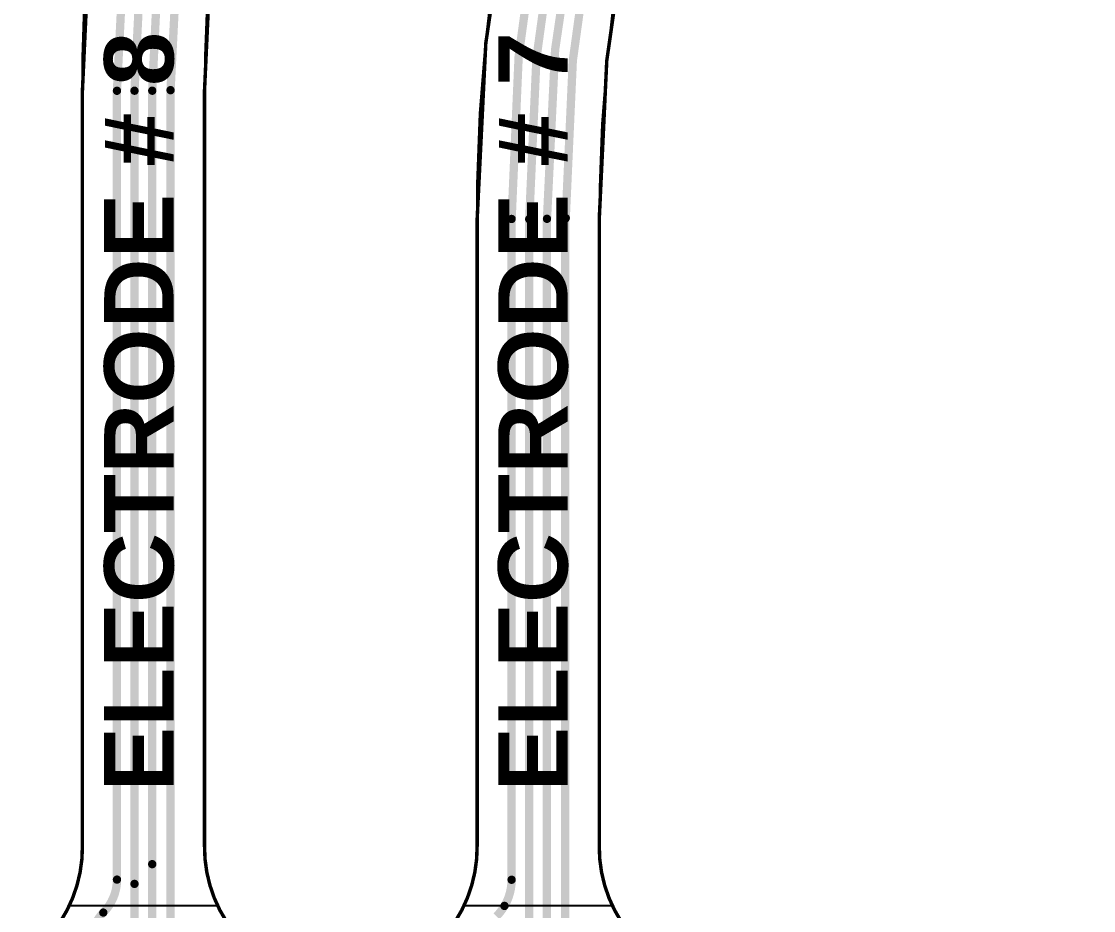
# Model space of a CAD drawing. Header units: inches. Extents: x -4.2 to 12.6, y -6.1 to 3.
# Drawn here: x -3.639 to -2.094, y -4.19 to -2.909 of the extents above; entities that cross this region are included whole.
import ezdxf

# ---------------------------------------------------------------- set-up
doc = ezdxf.new("R2010")
doc.units = ezdxf.units.IN
doc.header["$MEASUREMENT"] = 0
for name, color, linetype in [('Board Outline', 216, 'Continuous'), ('Flex_Ribbon Bottom Coverlay -Flex_Ribbon)', 7, 'Continuous'), ('Flex_Ribbon Top Coverlay -Flex_Ribbon)', 7, 'Continuous'), ('Flex_Ribbon Top Overlay', 2, 'Continuous'), ('Top Layer', 1, 'Continuous')]:
    doc.layers.add(name, color=color, linetype=linetype)
doc.styles.add('Arial_Bold', font='', dxfattribs={"height": 0.2})
doc.styles.get('Arial_Bold').set_extended_font_data('Arial', bold=True)

msp = doc.modelspace()

# ---------------------------------------------------------------- linework, layer by layer
at = {"layer": 'Board Outline'}
for points in [[(-3.551126, -3.0092175, 0.005, 0.005, -0.4142195751567328), (-0.8140922, -0.2722399, 0.005, 0.005, 0)], [(-3.3751418, -3.0092175, 0.005, 0.005, -0.4142199883427267), (-0.8140922, -0.4482241, 0.005, 0.005, 0)], [(-2.9821496, -3.1944692, 0.005, 0.005, -0.4142090794588383), (-0.3928977, -0.6051777, 0.005, 0.005, 0)], [(-2.8061654, -3.1944692, 0.005, 0.005, -0.3988783474049679), (-0.5198361, -0.7845047, 0.005, 0.005, 0)], [(-3.5511279, -4.0970114, 0.005, 0.005, 0), (-3.551126, -3.0092175, 0.005, 0.005, 0)], [(-3.3751418, -4.0970119, 0.005, 0.005, 0), (-3.3751418, -3.0092175, 0.005, 0.005, 0)], [(-2.9821496, -4.0970114, 0.005, 0.005, 0), (-2.9821496, -3.1944692, 0.005, 0.005, 0)], [(-2.8061654, -4.0970119, 0.005, 0.005, 0), (-2.8061654, -3.1944692, 0.005, 0.005, 0)], [(-3.551138, -4.0970114, 0.005, 0.005, -0.2500687460615745), (-3.636515, -4.2614661, 0.005, 0.005, 0)], [(-3.2897523, -4.2614666, 0.005, 0.005, -0.2500687460615727), (-3.3751293, -4.0970119, 0.005, 0.005, 0)], [(-2.9821616, -4.0970114, 0.005, 0.005, -0.2500687460615742), (-3.0675386, -4.2614661, 0.005, 0.005, 0)], [(-2.7207759, -4.2614666, 0.005, 0.005, -0.2500687460615744), (-2.8061529, -4.0970119, 0.005, 0.005, 0)]]:
    msp.add_lwpolyline(points, format="xyseb", dxfattribs=at)
for points in [[(-3.552376, -3.0092175, 0.0025, 0.0025, 1), (-3.549876, -3.0092175, 0.0025, 0.0025, 1)], [(-3.552376, -3.0092175, 0.0025, 0.0025, 1), (-3.549876, -3.0092175, 0.0025, 0.0025, 1)], [(-3.3763918, -3.0092175, 0.0025, 0.0025, 1), (-3.3738918, -3.0092175, 0.0025, 0.0025, 1)], [(-3.3763918, -3.0092175, 0.0025, 0.0025, 1), (-3.3738918, -3.0092175, 0.0025, 0.0025, 1)], [(-2.9833996, -3.1944692, 0.0025, 0.0025, 1), (-2.9808996, -3.1944692, 0.0025, 0.0025, 1)], [(-2.9833996, -3.1944692, 0.0025, 0.0025, 1), (-2.9808996, -3.1944692, 0.0025, 0.0025, 1)], [(-2.8074154, -3.1944692, 0.0025, 0.0025, 1), (-2.8049154, -3.1944692, 0.0025, 0.0025, 1)], [(-2.8074154, -3.1944692, 0.0025, 0.0025, 1), (-2.8049154, -3.1944692, 0.0025, 0.0025, 1)], [(-3.552388, -4.0970114, 0.0025, 0.0025, 1), (-3.549888, -4.0970114, 0.0025, 0.0025, 1)], [(-3.5523779, -4.0970114, 0.0025, 0.0025, 1), (-3.5498779, -4.0970114, 0.0025, 0.0025, 1)], [(-3.3763918, -4.0970119, 0.0025, 0.0025, 1), (-3.3738918, -4.0970119, 0.0025, 0.0025, 1)], [(-3.3763793, -4.0970119, 0.0025, 0.0025, 1), (-3.3738793, -4.0970119, 0.0025, 0.0025, 1)], [(-2.9834116, -4.0970114, 0.0025, 0.0025, 1), (-2.9809116, -4.0970114, 0.0025, 0.0025, 1)], [(-2.9833996, -4.0970114, 0.0025, 0.0025, 1), (-2.9808996, -4.0970114, 0.0025, 0.0025, 1)], [(-2.8074154, -4.0970119, 0.0025, 0.0025, 1), (-2.8049154, -4.0970119, 0.0025, 0.0025, 1)], [(-2.8074029, -4.0970119, 0.0025, 0.0025, 1), (-2.8049029, -4.0970119, 0.0025, 0.0025, 1)]]:
    msp.add_lwpolyline(points, format="xyseb", close=True, dxfattribs=at)
at = {"layer": 'Flex_Ribbon Bottom Coverlay -Flex_Ribbon)'}
for p, q in [((-2.9701798, -2.9406282), (-2.9582272, -2.8396397)), ((-3.370699, -2.8584478), (-3.3746472, -2.9589351)), ((-3.5511458, -2.9613917), (-3.5476935, -2.8637073)), ((-2.784903, -2.874831), (-2.795309, -2.9658268)), ((-2.9781584, -3.0420082), (-2.9701798, -2.9406282)), ((-3.551127, -3.0102644), (-3.5511458, -2.9613917)), ((-3.3746472, -2.9589351), (-3.3751408, -3.0092175)), ((-2.795309, -2.9658268), (-2.8022546, -3.0571519)), ((-3.5511289, -4.0970104), (-3.5511268, -3.0102643)), ((-3.5511268, -3.0102643), (-3.551127, -3.0102644)), ((-3.3751408, -3.0092175), (-3.3751281, -4.0970126)), ((-2.9821508, -3.1436232), (-2.9781584, -3.0420082)), ((-2.8022546, -3.0571519), (-2.8057299, -3.1486748)), ((-2.9821507, -3.1944699), (-2.9821508, -3.1436232)), ((-2.8057299, -3.1486748), (-2.8061644, -3.1944692)), ((-2.9821507, -4.0970105), (-2.9821505, -3.1944698)), ((-2.9821505, -3.1944698), (-2.9821507, -3.1944699)), ((-2.8061644, -3.1944692), (-2.8061517, -4.0970126)), ((-3.5536202, -4.1305092), (-3.5513225, -4.108218)), ((-3.5513225, -4.108218), (-3.5511289, -4.0970104)), ((-3.3751281, -4.0970126), (-3.3751282, -4.0970126)), ((-3.3751282, -4.0970126), (-3.3749349, -4.1082198)), ((-3.3749349, -4.1082198), (-3.3726381, -4.1305103)), ((-2.9846346, -4.1304616), (-2.9823437, -4.1082019)), ((-2.9823437, -4.1082019), (-2.9821507, -4.0970105)), ((-2.8061517, -4.0970126), (-2.8061522, -4.0970126)), ((-2.8061522, -4.0970126), (-2.8059589, -4.1082198)), ((-2.8059589, -4.1082198), (-2.8036621, -4.1305104)), ((-3.5584367, -4.1523947), (-3.5536202, -4.1305092)), ((-3.3726381, -4.1305103), (-3.3678225, -4.1523953)), ((-2.9894372, -4.1523174), (-2.9846346, -4.1304616)), ((-2.8036621, -4.1305104), (-2.7988465, -4.1523955)), ((-3.5657097, -4.173591), (-3.5584367, -4.1523947)), ((-3.3678225, -4.1523953), (-3.3605506, -4.1735912)), ((-2.9966896, -4.1734868), (-2.9894372, -4.1523174)), ((-2.7988465, -4.1523955), (-2.7915745, -4.1735914)), ((-3.5702391, -4.1838442), (-3.5657097, -4.173591)), ((-3.3560218, -4.1838444), (-3.5702391, -4.1838442)), ((-3.5702391, -4.1838442), (-3.5702391, -4.1838443)), ((-3.5702391, -4.1838443), (-3.5702391, -4.1838442)), ((-3.5702391, -4.1838442), (-3.5702391, -4.1838442)), ((-3.3605506, -4.1735912), (-3.3560218, -4.1838444)), ((-3.0012063, -4.1837282), (-2.9966896, -4.1734868)), ((-3.0012062, -4.1837282), (-3.0012063, -4.1837282)), ((-2.7870457, -4.1838446), (-3.0012062, -4.1837282)), ((-2.7915745, -4.1735914), (-2.7870457, -4.1838446))]:
    msp.add_line(p, q, dxfattribs=at)
at = {"layer": 'Flex_Ribbon Top Coverlay -Flex_Ribbon)'}
for p, q in [((-2.9701798, -2.9406282), (-2.9582272, -2.8396397)), ((-3.370699, -2.8584478), (-3.3746472, -2.9589351)), ((-3.5511458, -2.9613917), (-3.5476935, -2.8637073)), ((-2.784903, -2.874831), (-2.795309, -2.9658268)), ((-2.9781584, -3.0420082), (-2.9701798, -2.9406282)), ((-3.551127, -3.0102644), (-3.5511458, -2.9613917)), ((-3.3746472, -2.9589351), (-3.3751408, -3.0092175)), ((-2.795309, -2.9658268), (-2.8022546, -3.0571519)), ((-3.5511289, -4.0970104), (-3.5511268, -3.0102643)), ((-3.5511268, -3.0102643), (-3.551127, -3.0102644)), ((-3.3751408, -3.0092175), (-3.3751281, -4.0970126)), ((-2.9821508, -3.1436232), (-2.9781584, -3.0420082)), ((-2.8022546, -3.0571519), (-2.8057299, -3.1486748)), ((-2.9821507, -3.1944699), (-2.9821508, -3.1436232)), ((-2.8057299, -3.1486748), (-2.8061644, -3.1944692)), ((-2.9821507, -4.0970105), (-2.9821505, -3.1944698)), ((-2.9821505, -3.1944698), (-2.9821507, -3.1944699)), ((-2.8061644, -3.1944692), (-2.8061517, -4.0970126)), ((-3.5536202, -4.1305092), (-3.5513225, -4.108218)), ((-3.5513225, -4.108218), (-3.5511289, -4.0970104)), ((-3.3751281, -4.0970126), (-3.3751282, -4.0970126)), ((-3.3751282, -4.0970126), (-3.3749349, -4.1082198)), ((-3.3749349, -4.1082198), (-3.3726381, -4.1305103)), ((-2.9846346, -4.1304616), (-2.9823437, -4.1082019)), ((-2.9823437, -4.1082019), (-2.9821507, -4.0970105)), ((-2.8061517, -4.0970126), (-2.8061522, -4.0970126)), ((-2.8061522, -4.0970126), (-2.8059589, -4.1082198)), ((-2.8059589, -4.1082198), (-2.8036621, -4.1305104)), ((-3.5584367, -4.1523947), (-3.5536202, -4.1305092)), ((-3.3726381, -4.1305103), (-3.3678225, -4.1523953)), ((-2.9894372, -4.1523174), (-2.9846346, -4.1304616)), ((-2.8036621, -4.1305104), (-2.7988465, -4.1523955)), ((-3.5657097, -4.173591), (-3.5584367, -4.1523947)), ((-3.3678225, -4.1523953), (-3.3605506, -4.1735912)), ((-2.9966896, -4.1734868), (-2.9894372, -4.1523174)), ((-2.7988465, -4.1523955), (-2.7915745, -4.1735914)), ((-3.5702391, -4.1838442), (-3.5657097, -4.173591)), ((-3.3560218, -4.1838444), (-3.5702391, -4.1838442)), ((-3.5702391, -4.1838442), (-3.5702391, -4.1838443)), ((-3.5702391, -4.1838443), (-3.5702391, -4.1838442)), ((-3.5702391, -4.1838442), (-3.5702391, -4.1838442)), ((-3.3605506, -4.1735912), (-3.3560218, -4.1838444)), ((-3.0012063, -4.1837282), (-2.9966896, -4.1734868)), ((-3.0012062, -4.1837282), (-3.0012063, -4.1837282)), ((-2.7870457, -4.1838446), (-3.0012062, -4.1837282)), ((-2.7915745, -4.1735914), (-2.7870457, -4.1838446))]:
    msp.add_line(p, q, dxfattribs=at)
at = {"layer": 'Top Layer'}
for points in [[(-3.5013209, -3.0091728, 0.012, 0.012, -0.4142135187483292), (-0.8142456, -0.3251135, 0.012, 0.012, 0)], [(-3.4760404, -3.0091133, 0.012, 0.012, -0.4142135513537978), (-0.8142452, -0.3511134, 0.012, 0.012, 0)], [(-3.4504499, -3.0091133, 0.012, 0.012, -0.4142135734834937), (-0.8142452, -0.3771133, 0.012, 0.012, 0)], [(-3.4240733, -3.0083286, 0.012, 0.012, -0.414213528685171), (-0.8142454, -0.4031134, 0.012, 0.012, 0)], [(-2.9324571, -3.1939096, 0.012, 0.012, -0.4146561638484494), (-0.4033223, -0.653362, 0.012, 0.012, 0)], [(-2.9070641, -3.1941133, 0.012, 0.012, -0.4142135623897687), (-0.3992452, -0.6791134, 0.012, 0.012, 0)], [(-2.8814735, -3.1936967, 0.012, 0.012, -0.4142135505909564), (-0.3982452, -0.7051133, 0.012, 0.012, 0)], [(-2.8544696, -3.1926963, 0.012, 0.012, -0.4142135742870353), (-0.3992452, -0.7311134, 0.012, 0.012, 0)], [(-3.5013209, -3.0091729, 0.012, 0.012, 0), (-3.5013208, -3.0091728, 0.012, 0.012, 0)], [(-3.5013209, -4.1458642, 0.012, 0.012, 0), (-3.5013209, -3.0091729, 0.012, 0.012, 0)], [(-3.4760407, -4.1520407, 0.012, 0.012, 0), (-3.4760404, -3.0091133, 0.012, 0.012, 0)], [(-3.4504501, -4.1236087, 0.012, 0.012, 0), (-3.4504498, -3.0091133, 0.012, 0.012, 0)], [(-3.4240735, -3.0083289, 0.012, 0.012, 0), (-3.4240733, -3.0083287, 0.012, 0.012, 0)], [(-3.4240735, -4.4666954, 0.012, 0.012, 0), (-3.4240735, -3.0083289, 0.012, 0.012, 0)], [(-2.9324569, -3.1939093, 0.012, 0.012, 0), (-2.932454, -3.1939122, 0.012, 0.012, 0)], [(-2.932454, -4.1460805, 0.012, 0.012, 0), (-2.932454, -3.1939122, 0.012, 0.012, 0)], [(-2.9070641, -4.202884, 0.012, 0.012, 0), (-2.9070641, -3.1941134, 0.012, 0.012, 0)], [(-2.8814736, -4.4619041, 0.012, 0.012, 0), (-2.8814735, -3.1936967, 0.012, 0.012, 0)], [(-2.8550969, -4.4666949, 0.012, 0.012, 0), (-2.8550968, -3.1933236, 0.012, 0.012, 0)], [(-2.8550968, -3.1933236, 0.012, 0.012, 0), (-2.8544696, -3.1926964, 0.012, 0.012, 0)], [(-3.4504501, -4.4619046, 0.012, 0.012, 0), (-3.4504501, -4.1236087, 0.012, 0.012, 0)], [(-3.5013209, -4.1458642, 0.012, 0.012, -0.198912367379658), (-3.521, -4.1933738, 0.012, 0.012, 0)], [(-2.932454, -4.1460806, 0.012, 0.012, -0.133463025148487), (-2.9426854, -4.1837283, 0.012, 0.012, 0)], [(-3.4760407, -4.2028845, 0.012, 0.012, 0), (-3.4760407, -4.1520407, 0.012, 0.012, 0)], [(-3.5367196, -4.2313243, 0.012, 0.012, -0.198912367379658), (-3.521, -4.1933738, 0.012, 0.012, 0)], [(-2.9427539, -4.1838447, 0.012, 0.012, -0.06330074176540983), (-2.9542395, -4.1986754, 0.012, 0.012, 0)], [(-2.9426854, -4.1837283, 0.012, 0.012, -0.0004539505231778343), (-2.9427539, -4.1838447, 0.012, 0.012, 0)]]:
    msp.add_lwpolyline(points, format="xyseb", dxfattribs=at)
for points in [[(-3.5043209, -3.0091728, 0.006, 0.006, 1), (-3.4983209, -3.0091728, 0.006, 0.006, 1)], [(-3.5043209, -3.0091729, 0.006, 0.006, 1), (-3.4983209, -3.0091729, 0.006, 0.006, 1)], [(-3.5043209, -3.0091729, 0.006, 0.006, 1), (-3.4983209, -3.0091729, 0.006, 0.006, 1)], [(-3.5043208, -3.0091728, 0.006, 0.006, 1), (-3.4983208, -3.0091728, 0.006, 0.006, 1)], [(-3.4790404, -3.0091133, 0.006, 0.006, 1), (-3.4730404, -3.0091133, 0.006, 0.006, 1)], [(-3.4790404, -3.0091133, 0.006, 0.006, 1), (-3.4730404, -3.0091133, 0.006, 0.006, 1)], [(-3.4534499, -3.0091133, 0.006, 0.006, 1), (-3.4474499, -3.0091133, 0.006, 0.006, 1)], [(-3.4534498, -3.0091133, 0.006, 0.006, 1), (-3.4474498, -3.0091133, 0.006, 0.006, 1)], [(-3.4270735, -3.0083289, 0.006, 0.006, 1), (-3.4210735, -3.0083289, 0.006, 0.006, 1)], [(-3.4270735, -3.0083289, 0.006, 0.006, 1), (-3.4210735, -3.0083289, 0.006, 0.006, 1)], [(-3.4270733, -3.0083286, 0.006, 0.006, 1), (-3.4210733, -3.0083286, 0.006, 0.006, 1)], [(-3.4270733, -3.0083287, 0.006, 0.006, 1), (-3.4210733, -3.0083287, 0.006, 0.006, 1)], [(-2.9354571, -3.1939096, 0.006, 0.006, 1), (-2.9294571, -3.1939096, 0.006, 0.006, 1)], [(-2.9354569, -3.1939093, 0.006, 0.006, 1), (-2.9294569, -3.1939093, 0.006, 0.006, 1)], [(-2.935454, -3.1939122, 0.006, 0.006, 1), (-2.929454, -3.1939122, 0.006, 0.006, 1)], [(-2.935454, -3.1939122, 0.006, 0.006, 1), (-2.929454, -3.1939122, 0.006, 0.006, 1)], [(-2.9100641, -3.1941133, 0.006, 0.006, 1), (-2.9040641, -3.1941133, 0.006, 0.006, 1)], [(-2.9100641, -3.1941134, 0.006, 0.006, 1), (-2.9040641, -3.1941134, 0.006, 0.006, 1)], [(-2.8844735, -3.1936967, 0.006, 0.006, 1), (-2.8784735, -3.1936967, 0.006, 0.006, 1)], [(-2.8844735, -3.1936967, 0.006, 0.006, 1), (-2.8784735, -3.1936967, 0.006, 0.006, 1)], [(-2.8580968, -3.1933236, 0.006, 0.006, 1), (-2.8520968, -3.1933236, 0.006, 0.006, 1)], [(-2.8580968, -3.1933236, 0.006, 0.006, 1), (-2.8520968, -3.1933236, 0.006, 0.006, 1)], [(-2.8574696, -3.1926963, 0.006, 0.006, 1), (-2.8514696, -3.1926963, 0.006, 0.006, 1)], [(-2.8574696, -3.1926964, 0.006, 0.006, 1), (-2.8514696, -3.1926964, 0.006, 0.006, 1)], [(-3.4534501, -4.1236087, 0.006, 0.006, 1), (-3.4474501, -4.1236087, 0.006, 0.006, 1)], [(-3.4534501, -4.1236087, 0.006, 0.006, 1), (-3.4474501, -4.1236087, 0.006, 0.006, 1)], [(-3.5043209, -4.1458642, 0.006, 0.006, 1), (-3.4983209, -4.1458642, 0.006, 0.006, 1)], [(-3.5043209, -4.1458642, 0.006, 0.006, 1), (-3.4983209, -4.1458642, 0.006, 0.006, 1)], [(-2.935454, -4.1460805, 0.006, 0.006, 1), (-2.929454, -4.1460805, 0.006, 0.006, 1)], [(-2.935454, -4.1460806, 0.006, 0.006, 1), (-2.929454, -4.1460806, 0.006, 0.006, 1)], [(-3.4790407, -4.1520407, 0.006, 0.006, 1), (-3.4730407, -4.1520407, 0.006, 0.006, 1)], [(-3.4790407, -4.1520407, 0.006, 0.006, 1), (-3.4730407, -4.1520407, 0.006, 0.006, 1)], [(-3.524, -4.1933738, 0.006, 0.006, 1), (-3.518, -4.1933738, 0.006, 0.006, 1)], [(-3.524, -4.1933738, 0.006, 0.006, 1), (-3.518, -4.1933738, 0.006, 0.006, 1)], [(-2.9457539, -4.1838447, 0.006, 0.006, 1), (-2.9397539, -4.1838447, 0.006, 0.006, 1)], [(-2.9457539, -4.1838447, 0.006, 0.006, 1), (-2.9397539, -4.1838447, 0.006, 0.006, 1)], [(-2.9456854, -4.1837283, 0.006, 0.006, 1), (-2.9396854, -4.1837283, 0.006, 0.006, 1)], [(-2.9456854, -4.1837283, 0.006, 0.006, 1), (-2.9396854, -4.1837283, 0.006, 0.006, 1)]]:
    msp.add_lwpolyline(points, format="xyseb", close=True, dxfattribs=at)

# ---------------------------------------------------------------- texts
at = {"layer": 'Flex_Ribbon Top Overlay', "style": 'Arial_Bold'}
for s, p in [('ELECTRODE # 8', (-3.4197905, -4.0189764)), ('ELECTRODE # 7', (-2.8517905, -4.0189764))]:
    msp.add_text(s, height=0.1, rotation=90, dxfattribs=at).set_placement(p)

doc.saveas('drawing.dxf')
